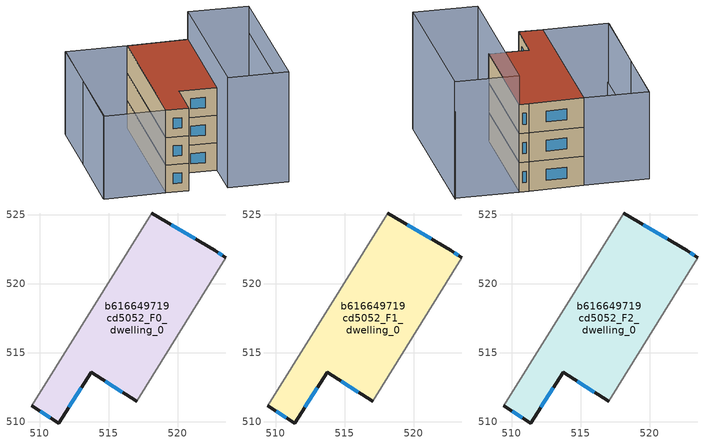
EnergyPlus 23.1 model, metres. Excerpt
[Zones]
b616649719cd5052_F0_dwelling_0
 floor ground (EU_floor_Construction): 522.7,522.41 523.5,521.9 517.03,511.5 513.75,513.6 511.39,509.91 509.43,511.16 518.12,525.13 z0
 wall outside (EU_wall_Construction): 523.5,521.9 522.7,522.41 518.12,525.13 / 509.43,511.16 511.39,509.91 513.75,513.6 517.03,511.5 z0:3
 wall adiabatic (EU_wall_Construction): 517.03,511.5 523.5,521.9 / 518.12,525.13 509.43,511.16 z0:3
 window (EU_Window_Construction): 523.25,522.06 522.95,522.25 / 514.77,512.94 516.01,512.15 / 512.12,511.06 513.01,512.45 / 510.04,510.77 510.78,510.3 / 521.27,523.26 519.55,524.28 z0.93:2.07
b616649719cd5052_F1_dwelling_0
 floor to b616649719cd5052_F0_dwelling_0 (EU_floor_Construction): 522.7,522.41 523.5,521.9 517.03,511.5 513.75,513.6 511.39,509.91 509.43,511.16 518.12,525.13 z3
 wall outside (EU_wall_Construction): 523.5,521.9 522.7,522.41 518.12,525.13 / 509.43,511.16 511.39,509.91 513.75,513.6 517.03,511.5 z3:6
 wall adiabatic (EU_wall_Construction): 517.03,511.5 523.5,521.9 / 518.12,525.13 509.43,511.16 z3:6
 window (EU_Window_Construction): 523.25,522.06 522.95,522.25 / 514.77,512.94 516.01,512.15 / 512.12,511.06 513.01,512.45 / 510.04,510.77 510.78,510.3 / 521.27,523.26 519.55,524.28 z3.93:5.07
b616649719cd5052_F2_dwelling_0
 floor to b616649719cd5052_F1_dwelling_0 (EU_floor_Construction): 522.7,522.41 523.5,521.9 517.03,511.5 513.75,513.6 511.39,509.91 509.43,511.16 518.12,525.13 z6
 wall outside (EU_wall_Construction): 523.5,521.9 522.7,522.41 518.12,525.13 / 509.43,511.16 511.39,509.91 513.75,513.6 517.03,511.5 z6:9
 wall adiabatic (EU_wall_Construction): 517.03,511.5 523.5,521.9 / 518.12,525.13 509.43,511.16 z6:9
 window (EU_Window_Construction): 523.25,522.06 522.95,522.25 / 514.77,512.94 516.01,512.15 / 512.12,511.06 513.01,512.45 / 510.04,510.77 510.78,510.3 / 521.27,523.26 519.55,524.28 z6.93:8.07
 roof outside (EU_roof_Construction): 517.03,511.5 523.5,521.9 522.7,522.41 518.12,525.13 509.43,511.16 511.39,509.91 513.75,513.6 z9
shading: 512.79,528.45 504.18,514.58 z0:3; 512.79,528.44 504.04,514.63 / 519.95,504.32 528.91,518.72 / 518.12,525.13 509.43,511.16 / 509.43,511.16 504.05,514.51 / 504.05,514.51 512.74,528.48 / 512.74,528.48 518.12,525.13 z0:9; 528.82,518.58 519.97,504.35 / 519.97,504.35 514.64,507.66 / 514.64,507.66 523.5,521.9 / 523.5,521.9 528.82,518.58 z0:12
[Building]
EU S2 Campaign: North Axis=0; Terrain=City; Solar Distribution=FullExterior
[Site:Location]
Montreal-Trudeau.Intl.AP: Latitude=45.4667; Longitude=-73.75; Time Zone=-5; Elevation=36
[SizingPeriod:WeatherFileDays]
AnnualSizingPeriod: Begin Month=1; Begin Day of Month=1; End Month=12; End Day of Month=31; Day of Week for Start Day=Monday; Use Weather File Daylight Saving Period=No; Use Weather File Rain and Snow Indicators=No
[MATERIAL]
EU_InternalMass_Material: Roughness=MediumRough; Thickness=0.1; Conductivity=1; Density=1800; Specific Heat=900; Thermal Absorptance=0.9; Solar Absorptance=0.7; Visible Absorptance=0.7
[MATERIAL:NOMASS] Roughness=MediumRough; Thermal Absorptance=0.9; Solar Absorptance=0.7; Visible Absorptance=0.7
Name | Thermal Resistance
EU_wall_NoMass; EU_floor_NoMass | 1.36485
EU_roof_NoMass | 2.55992
[WINDOWMATERIAL:SIMPLEGLAZINGSYSTEM]
EU_Window_SimpleGlazing: UFactor=3.92339; Solar Heat Gain Coefficient=0.8; Visible Transmittance=0.8
[CONSTRUCTION]
EU_wall_Construction: EU_wall_NoMass
EU_roof_Construction: EU_roof_NoMass
EU_floor_Construction: EU_floor_NoMass
EU_Window_Construction: EU_Window_SimpleGlazing
EU_InternalMass_Construction: EU_InternalMass_Material
[ZONE] Type=1; Multiplier=1; Ceiling Height=autocalculate; Volume=259.907; Floor Area=autocalculate; Part of Total Floor Area=Yes
b616649719cd5052_F0_dwelling_0; b616649719cd5052_F1_dwelling_0; b616649719cd5052_F2_dwelling_0
[INTERNALMASS] Construction=EU_InternalMass_Construction; Surface Area=86.6356
Name | Zone or ZoneList
b616649719cd5052_F0_dwelling_0_EU_InternalMass | b616649719cd5052_F0_dwelling_0
b616649719cd5052_F1_dwelling_0_EU_InternalMass | b616649719cd5052_F1_dwelling_0
b616649719cd5052_F2_dwelling_0_EU_InternalMass | b616649719cd5052_F2_dwelling_0
[OTHEREQUIPMENT] Fuel Type=Electricity; Design Level Calculation Method=Watts/Area; Power per Zone Floor Area=1; Fraction Latent=0; Fraction Radiant=0; Fraction Lost=0; Carbon Dioxide Generation Rate=0; EndUse Subcategory=EU_Step8_InternalGains
Name | Zone or ZoneList or Space or SpaceList | Schedule
EU_Step8_InternalGain_b616649719cd5052_F0_dwelling_0_f000 | b616649719cd5052_F0_dwelling_0 | EU_Step8_GainSchedule_b616649719cd5052_F0_dwelling_0_f000
EU_Step8_InternalGain_b616649719cd5052_F1_dwelling_0_f000 | b616649719cd5052_F1_dwelling_0 | EU_Step8_GainSchedule_b616649719cd5052_F1_dwelling_0_f000
EU_Step8_InternalGain_b616649719cd5052_F2_dwelling_0_f000 | b616649719cd5052_F2_dwelling_0 | EU_Step8_GainSchedule_b616649719cd5052_F2_dwelling_0_f000
[ZONEVENTILATION:DESIGNFLOWRATE] Schedule=EU_AlwaysOn; Design Flow Rate Calculation Method=AirChanges/Hour; Air Changes per Hour=0.860309; Ventilation Type=Natural; Fan Pressure Rise=0; Fan Total Efficiency=1; Constant Term Coefficient=1; Temperature Term Coefficient=0; Velocity Term Coefficient=0; Velocity Squared Term Coefficient=0; Minimum Indoor Temperature=-100; Maximum Indoor Temperature=100; Delta Temperature=-100; Minimum Outdoor Temperature=-100; Maximum Outdoor Temperature=100; Maximum Wind Speed=40
Name | Zone or ZoneList or Space or SpaceList
EU_ConstantAir_b616649719cd5052_F0_dwelling_0 | b616649719cd5052_F0_dwelling_0
EU_ConstantAir_b616649719cd5052_F1_dwelling_0 | b616649719cd5052_F1_dwelling_0
EU_ConstantAir_b616649719cd5052_F2_dwelling_0 | b616649719cd5052_F2_dwelling_0
[HVACTEMPLATE:THERMOSTAT] Constant Heating Setpoint=20; Constant Cooling Setpoint=50
EU_HeatOnly_b616649719cd5052_F0_dwelling_0; EU_HeatOnly_b616649719cd5052_F1_dwelling_0; EU_HeatOnly_b616649719cd5052_F2_dwelling_0
[HVACTEMPLATE:ZONE:IDEALLOADSAIRSYSTEM] System Availability Schedule=EU_AlwaysOn; Maximum Heating Supply Air Temperature=50; Minimum Cooling Supply Air Temperature=13; Maximum Heating Supply Air Humidity Ratio=0.0156; Minimum Cooling Supply Air Humidity Ratio=0.0077; Heating Limit=NoLimit; Cooling Limit=NoLimit; Heating Availability Schedule=EU_AlwaysOn; Cooling Availability Schedule=EU_CoolingOff; Dehumidification Control Type=ConstantSensibleHeatRatio; Cooling Sensible Heat Ratio=0.7; Dehumidification Setpoint=60; Humidification Control Type=None; Humidification Setpoint=30; Outdoor Air Method=None; Outdoor Air Flow Rate per Person=0.00944; Outdoor Air Flow Rate per Zone Floor Area=0; Outdoor Air Flow Rate per Zone=0; Demand Controlled Ventilation Type=None; Outdoor Air Economizer Type=NoEconomizer; Heat Recovery Type=None; Sensible Heat Recovery Effectiveness=0.7; Latent Heat Recovery Effectiveness=0.65
Name | Template Thermostat
b616649719cd5052_F0_dwelling_0 | EU_HeatOnly_b616649719cd5052_F0_dwelling_0
b616649719cd5052_F1_dwelling_0 | EU_HeatOnly_b616649719cd5052_F1_dwelling_0
b616649719cd5052_F2_dwelling_0 | EU_HeatOnly_b616649719cd5052_F2_dwelling_0
[SIZING:ZONE] Zone Cooling Design Supply Air Temperature Input Method=SupplyAirTemperature; Zone Cooling Design Supply Air Temperature=13; Zone Heating Design Supply Air Temperature Input Method=SupplyAirTemperature; Zone Heating Design Supply Air Temperature=50; Zone Cooling Design Supply Air Humidity Ratio=0.008; Zone Heating Design Supply Air Humidity Ratio=0.008; Cooling Design Air Flow Method=DesignDay; Cooling Design Air Flow Rate=0; Cooling Minimum Air Flow per Zone Floor Area=0.000762; Cooling Minimum Air Flow=0; Cooling Minimum Air Flow Fraction=0.2; Heating Design Air Flow Method=DesignDay; Heating Design Air Flow Rate=0; Heating Maximum Air Flow per Zone Floor Area=0.002032; Heating Maximum Air Flow=0.141576; Heating Maximum Air Flow Fraction=0.3; Account for Dedicated Outdoor Air System=No; Dedicated Outdoor Air System Control Strategy=NeutralSupplyAir; Dedicated Outdoor Air Low Setpoint Temperature for Design=autosize; Dedicated Outdoor Air High Setpoint Temperature for Design=autosize; Zone Load Sizing Method=Sensible Load Only No Latent Load; Zone Latent Cooling Design Supply Air Humidity Ratio Input Method=HumidityRatioDifference; Zone Cooling Design Supply Air Humidity Ratio Difference=0.005; Zone Latent Heating Design Supply Air Humidity Ratio Input Method=HumidityRatioDifference; Zone Humidification Design Supply Air Humidity Ratio Difference=0.005
b616649719cd5052_F0_dwelling_0; b616649719cd5052_F1_dwelling_0; b616649719cd5052_F2_dwelling_0
[SCHEDULE:CONSTANT]
Name | Hourly Value
EU_AlwaysOn | 1
EU_CoolingOff | 0
[SCHEDULE:FILE] Column Number=1; Rows to Skip at Top=0; Number of Hours of Data=8760; Column Separator=Comma; Interpolate to Timestep=No; Minutes per Item=60; Adjust Schedule for Daylight Savings=Yes
Name | File
EU_Step8_GainSchedule_b616649719cd5052_F0_dwelling_0_f000 | ../../schedules/b616649719cd5052/b616649719cd5052_F0_dwelling_0_f000_gain.csv
EU_Step8_GainSchedule_b616649719cd5052_F1_dwelling_0_f000 | ../../schedules/b616649719cd5052/b616649719cd5052_F1_dwelling_0_f000_gain.csv
EU_Step8_GainSchedule_b616649719cd5052_F2_dwelling_0_f000 | ../../schedules/b616649719cd5052/b616649719cd5052_F2_dwelling_0_f000_gain.csv
